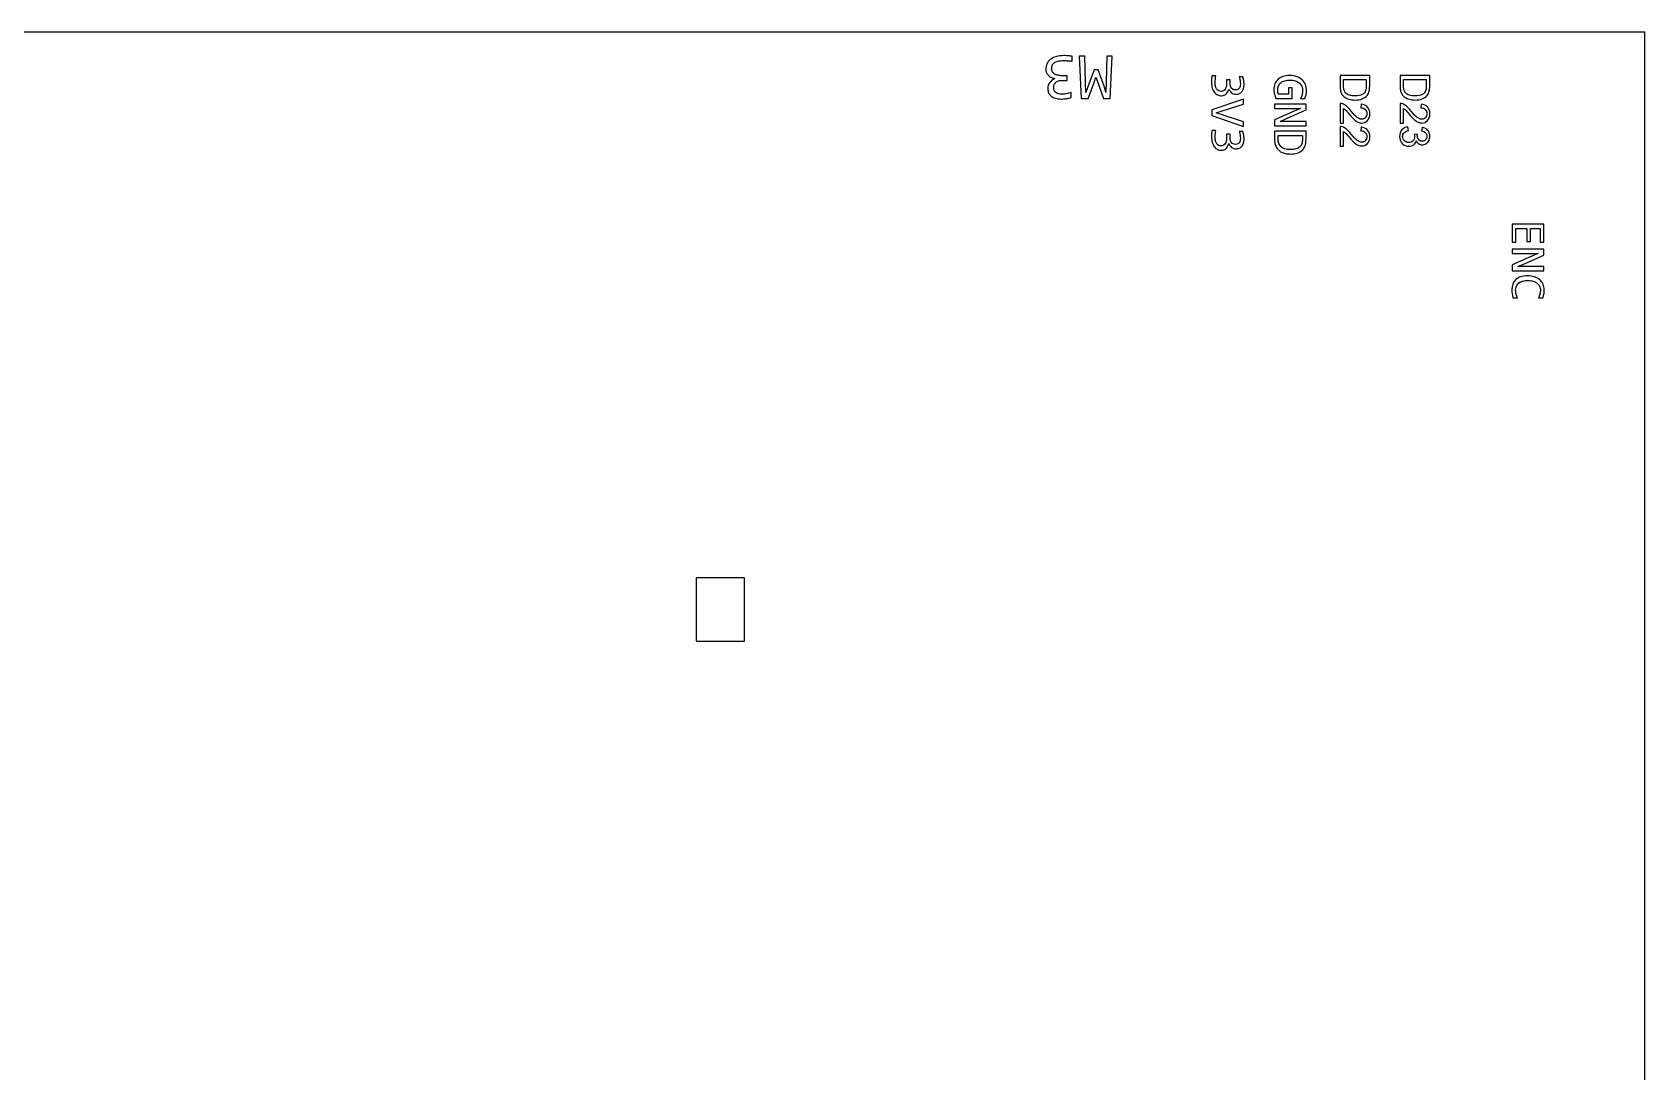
# Model space of a CAD drawing. Extents: x -3.55 to 1.83, y -0.93 to 2.57.
# Drawn here: x -0.876 to 1.833, y 0.824 to 2.572 of the extents above; entities that cross this region are included whole.
import ezdxf

# ---------------------------------------------------------------- set-up
doc = ezdxf.new("R2010")
doc.units = 0
doc.header["$MEASUREMENT"] = 0
doc.layers.add('LAYER_1', color=7, linetype='CONTINUOUS')

msp = doc.modelspace()

# ---------------------------------------------------------------- linework, layer by layer
at = {"layer": 'LAYER_1'}
for points in [[(-2.9308, -0.9252), (1.833, -0.9252), (1.833, 2.5716), (-2.9308, 2.5716), (-2.9308, -0.9252)], [(0.2396, 1.5479), (0.3205, 1.5479), (0.3205, 1.6544), (0.2396, 1.6544), (0.2396, 1.5479)]]:
    msp.add_lwpolyline(points, close=True, dxfattribs=at)
for points, knots in [([(0.8267, 2.5096), (0.8267, 2.5128), (0.8273, 2.5157), (0.8286, 2.5184), (0.8299, 2.5211), (0.8318, 2.5235), (0.8343, 2.5256), (0.8368, 2.5276), (0.84, 2.5292), (0.8439, 2.5304), (0.8477, 2.5316), (0.8522, 2.5322), (0.8573, 2.5322), (0.8601, 2.5322), (0.8626, 2.5321), (0.8649, 2.5319), (0.8671, 2.5317), (0.8692, 2.5315), (0.8712, 2.5312), (0.8712, 2.5312), (0.8712, 2.5227), (0.8712, 2.5227), (0.8689, 2.5231), (0.8666, 2.5234), (0.8641, 2.5236), (0.8616, 2.5238), (0.859, 2.524), (0.8564, 2.524), (0.8529, 2.524), (0.8498, 2.5236), (0.8473, 2.523), (0.8448, 2.5224), (0.8428, 2.5215), (0.8412, 2.5203), (0.8396, 2.5191), (0.8384, 2.5176), (0.8377, 2.5159), (0.837, 2.5142), (0.8366, 2.5123), (0.8366, 2.5102), (0.8366, 2.5082), (0.837, 2.5065), (0.8379, 2.5051), (0.8388, 2.5036), (0.84, 2.5024), (0.8416, 2.5014), (0.8431, 2.5005), (0.845, 2.4997), (0.8472, 2.4993), (0.8494, 2.4988), (0.8518, 2.4985), (0.8544, 2.4985), (0.8544, 2.4985), (0.8625, 2.4985), (0.8625, 2.4985), (0.8625, 2.4985), (0.8625, 2.4907), (0.8625, 2.4907), (0.8625, 2.4907), (0.8543, 2.4907), (0.8543, 2.4907), (0.8521, 2.4907), (0.8502, 2.4905), (0.8484, 2.4899), (0.8467, 2.4893), (0.8452, 2.4885), (0.8439, 2.4875), (0.8427, 2.4864), (0.8417, 2.4851), (0.8411, 2.4836), (0.8404, 2.4821), (0.8401, 2.4803), (0.8401, 2.4784), (0.8401, 2.4746), (0.8412, 2.4718), (0.8435, 2.4701), (0.8458, 2.4684), (0.8493, 2.4675), (0.8537, 2.4675), (0.8561, 2.4675), (0.8586, 2.4678), (0.8611, 2.4682), (0.8637, 2.4687), (0.8664, 2.4694), (0.8693, 2.4703), (0.8693, 2.4703), (0.8693, 2.4621), (0.8693, 2.4621), (0.8681, 2.4616), (0.8667, 2.4612), (0.8653, 2.4609), (0.8639, 2.4606), (0.8626, 2.4603), (0.8612, 2.46), (0.8598, 2.4598), (0.8584, 2.4596), (0.857, 2.4595), (0.8556, 2.4593), (0.8543, 2.4593), (0.8531, 2.4593), (0.8493, 2.4593), (0.846, 2.4597), (0.8431, 2.4605), (0.8403, 2.4613), (0.8379, 2.4625), (0.836, 2.464), (0.8341, 2.4655), (0.8326, 2.4674), (0.8316, 2.4695), (0.8306, 2.4717), (0.8302, 2.4741), (0.8302, 2.4769), (0.8302, 2.4809), (0.8312, 2.4843), (0.8333, 2.4871), (0.8354, 2.4898), (0.8382, 2.492), (0.8418, 2.4936), (0.84, 2.4939), (0.8382, 2.4945), (0.8364, 2.4953), (0.8346, 2.4962), (0.833, 2.4973), (0.8315, 2.4987), (0.8301, 2.5001), (0.8289, 2.5017), (0.8281, 2.5035), (0.8272, 2.5053), (0.8267, 2.5074), (0.8267, 2.5096)], [0, 0, 0, 0, 0.023256, 0.023256, 0.023256, 0.046512, 0.046512, 0.046512, 0.069767, 0.069767, 0.069767, 0.093023, 0.093023, 0.093023, 0.116279, 0.116279, 0.116279, 0.139535, 0.139535, 0.139535, 0.162791, 0.162791, 0.162791, 0.186047, 0.186047, 0.186047, 0.209302, 0.209302, 0.209302, 0.232558, 0.232558, 0.232558, 0.255814, 0.255814, 0.255814, 0.27907, 0.27907, 0.27907, 0.302326, 0.302326, 0.302326, 0.325581, 0.325581, 0.325581, 0.348837, 0.348837, 0.348837, 0.372093, 0.372093, 0.372093, 0.395349, 0.395349, 0.395349, 0.418605, 0.418605, 0.418605, 0.44186, 0.44186, 0.44186, 0.465116, 0.465116, 0.465116, 0.488372, 0.488372, 0.488372, 0.511628, 0.511628, 0.511628, 0.534884, 0.534884, 0.534884, 0.55814, 0.55814, 0.55814, 0.581395, 0.581395, 0.581395, 0.604651, 0.604651, 0.604651, 0.627907, 0.627907, 0.627907, 0.651163, 0.651163, 0.651163, 0.674419, 0.674419, 0.674419, 0.697674, 0.697674, 0.697674, 0.72093, 0.72093, 0.72093, 0.744186, 0.744186, 0.744186, 0.767442, 0.767442, 0.767442, 0.790698, 0.790698, 0.790698, 0.813953, 0.813953, 0.813953, 0.837209, 0.837209, 0.837209, 0.860465, 0.860465, 0.860465, 0.883721, 0.883721, 0.883721, 0.906977, 0.906977, 0.906977, 0.930233, 0.930233, 0.930233, 0.953488, 0.953488, 0.953488, 0.976744, 0.976744, 0.976744, 1, 1, 1, 1]), ([(0.8827, 2.5312), (0.8827, 2.5312), (0.8921, 2.5312), (0.8921, 2.5312), (0.8921, 2.5312), (0.8936, 2.4869), (0.8936, 2.4869), (0.8936, 2.4869), (0.8942, 2.47), (0.8942, 2.47), (0.8942, 2.47), (0.8975, 2.4798), (0.8975, 2.4798), (0.8975, 2.4798), (0.9079, 2.5081), (0.9079, 2.5081), (0.9079, 2.5081), (0.9146, 2.5081), (0.9146, 2.5081), (0.9146, 2.5081), (0.9246, 2.4809), (0.9246, 2.4809), (0.9246, 2.4809), (0.9279, 2.47), (0.9279, 2.47), (0.9279, 2.47), (0.9281, 2.4876), (0.9281, 2.4876), (0.9281, 2.4876), (0.9294, 2.5312), (0.9294, 2.5312), (0.9294, 2.5312), (0.9385, 2.5312), (0.9385, 2.5312), (0.9385, 2.5312), (0.935, 2.4603), (0.935, 2.4603), (0.935, 2.4603), (0.9235, 2.4603), (0.9235, 2.4603), (0.9235, 2.4603), (0.914, 2.487), (0.914, 2.487), (0.914, 2.487), (0.9109, 2.4961), (0.9109, 2.4961), (0.9109, 2.4961), (0.9079, 2.487), (0.9079, 2.487), (0.9079, 2.487), (0.8979, 2.4603), (0.8979, 2.4603), (0.8979, 2.4603), (0.8862, 2.4603), (0.8862, 2.4603), (0.8862, 2.4603), (0.8827, 2.5312), (0.8827, 2.5312)], [0, 0, 0, 0, 0.052632, 0.052632, 0.052632, 0.105263, 0.105263, 0.105263, 0.157895, 0.157895, 0.157895, 0.210526, 0.210526, 0.210526, 0.263158, 0.263158, 0.263158, 0.315789, 0.315789, 0.315789, 0.368421, 0.368421, 0.368421, 0.421053, 0.421053, 0.421053, 0.473684, 0.473684, 0.473684, 0.526316, 0.526316, 0.526316, 0.578947, 0.578947, 0.578947, 0.631579, 0.631579, 0.631579, 0.684211, 0.684211, 0.684211, 0.736842, 0.736842, 0.736842, 0.789474, 0.789474, 0.789474, 0.842105, 0.842105, 0.842105, 0.894737, 0.894737, 0.894737, 0.947368, 0.947368, 0.947368, 1, 1, 1, 1]), ([(1.1221, 2.4648), (1.1198, 2.4648), (1.1176, 2.4652), (1.1155, 2.4662), (1.1135, 2.4671), (1.1117, 2.4686), (1.1101, 2.4705), (1.1086, 2.4724), (1.1074, 2.4748), (1.1065, 2.4776), (1.1056, 2.4805), (1.1052, 2.4838), (1.1052, 2.4877), (1.1052, 2.4898), (1.1053, 2.4917), (1.1054, 2.4934), (1.1055, 2.4951), (1.1057, 2.4966), (1.1059, 2.4981), (1.1059, 2.4981), (1.1123, 2.4981), (1.1123, 2.4981), (1.112, 2.4964), (1.1118, 2.4946), (1.1116, 2.4928), (1.1114, 2.4909), (1.1114, 2.489), (1.1114, 2.487), (1.1114, 2.4844), (1.1116, 2.4821), (1.1121, 2.4802), (1.1125, 2.4783), (1.1132, 2.4768), (1.1141, 2.4756), (1.115, 2.4744), (1.1161, 2.4735), (1.1174, 2.473), (1.1186, 2.4725), (1.1201, 2.4722), (1.1217, 2.4722), (1.1232, 2.4722), (1.1244, 2.4725), (1.1255, 2.4732), (1.1266, 2.4738), (1.1275, 2.4747), (1.1282, 2.4759), (1.129, 2.4771), (1.1295, 2.4785), (1.1299, 2.4801), (1.1303, 2.4818), (1.1304, 2.4836), (1.1304, 2.4855), (1.1304, 2.4855), (1.1304, 2.4916), (1.1304, 2.4916), (1.1304, 2.4916), (1.1363, 2.4916), (1.1363, 2.4916), (1.1363, 2.4916), (1.1363, 2.4854), (1.1363, 2.4854), (1.1363, 2.4838), (1.1365, 2.4824), (1.1369, 2.4811), (1.1373, 2.4798), (1.1379, 2.4786), (1.1387, 2.4777), (1.1395, 2.4767), (1.1405, 2.476), (1.1416, 2.4755), (1.1428, 2.475), (1.1441, 2.4748), (1.1455, 2.4748), (1.1484, 2.4748), (1.1504, 2.4756), (1.1517, 2.4774), (1.153, 2.4791), (1.1537, 2.4817), (1.1537, 2.485), (1.1537, 2.4868), (1.1535, 2.4887), (1.1532, 2.4906), (1.1528, 2.4925), (1.1523, 2.4945), (1.1516, 2.4967), (1.1516, 2.4967), (1.1578, 2.4967), (1.1578, 2.4967), (1.1581, 2.4958), (1.1584, 2.4948), (1.1586, 2.4937), (1.1589, 2.4927), (1.1591, 2.4916), (1.1593, 2.4906), (1.1595, 2.4896), (1.1596, 2.4885), (1.1597, 2.4875), (1.1598, 2.4865), (1.1599, 2.4855), (1.1599, 2.4845), (1.1599, 2.4817), (1.1596, 2.4792), (1.1589, 2.4771), (1.1583, 2.4749), (1.1575, 2.4731), (1.1563, 2.4717), (1.1552, 2.4703), (1.1538, 2.4692), (1.1522, 2.4684), (1.1505, 2.4677), (1.1487, 2.4673), (1.1467, 2.4673), (1.1436, 2.4673), (1.1411, 2.4681), (1.139, 2.4697), (1.137, 2.4713), (1.1353, 2.4734), (1.1341, 2.4761), (1.1339, 2.4747), (1.1335, 2.4733), (1.1328, 2.472), (1.1322, 2.4707), (1.1313, 2.4694), (1.1303, 2.4684), (1.1293, 2.4673), (1.1281, 2.4664), (1.1267, 2.4658), (1.1253, 2.4651), (1.1238, 2.4648), (1.1221, 2.4648)], [0, 0, 0, 0, 0.023256, 0.023256, 0.023256, 0.046512, 0.046512, 0.046512, 0.069767, 0.069767, 0.069767, 0.093023, 0.093023, 0.093023, 0.116279, 0.116279, 0.116279, 0.139535, 0.139535, 0.139535, 0.162791, 0.162791, 0.162791, 0.186047, 0.186047, 0.186047, 0.209302, 0.209302, 0.209302, 0.232558, 0.232558, 0.232558, 0.255814, 0.255814, 0.255814, 0.27907, 0.27907, 0.27907, 0.302326, 0.302326, 0.302326, 0.325581, 0.325581, 0.325581, 0.348837, 0.348837, 0.348837, 0.372093, 0.372093, 0.372093, 0.395349, 0.395349, 0.395349, 0.418605, 0.418605, 0.418605, 0.44186, 0.44186, 0.44186, 0.465116, 0.465116, 0.465116, 0.488372, 0.488372, 0.488372, 0.511628, 0.511628, 0.511628, 0.534884, 0.534884, 0.534884, 0.55814, 0.55814, 0.55814, 0.581395, 0.581395, 0.581395, 0.604651, 0.604651, 0.604651, 0.627907, 0.627907, 0.627907, 0.651163, 0.651163, 0.651163, 0.674419, 0.674419, 0.674419, 0.697674, 0.697674, 0.697674, 0.72093, 0.72093, 0.72093, 0.744186, 0.744186, 0.744186, 0.767442, 0.767442, 0.767442, 0.790698, 0.790698, 0.790698, 0.813953, 0.813953, 0.813953, 0.837209, 0.837209, 0.837209, 0.860465, 0.860465, 0.860465, 0.883721, 0.883721, 0.883721, 0.906977, 0.906977, 0.906977, 0.930233, 0.930233, 0.930233, 0.953488, 0.953488, 0.953488, 0.976744, 0.976744, 0.976744, 1, 1, 1, 1]), ([(1.2549, 2.4604), (1.2559, 2.4624), (1.2567, 2.4644), (1.2573, 2.4665), (1.2579, 2.4686), (1.2582, 2.4709), (1.2582, 2.4733), (1.2582, 2.4762), (1.2577, 2.4787), (1.2567, 2.4809), (1.2557, 2.4831), (1.2543, 2.4849), (1.2524, 2.4864), (1.2506, 2.4879), (1.2484, 2.4891), (1.2458, 2.4899), (1.2433, 2.4907), (1.2404, 2.4911), (1.2373, 2.4911), (1.234, 2.4911), (1.2311, 2.4908), (1.2285, 2.4901), (1.226, 2.4895), (1.2238, 2.4884), (1.222, 2.4871), (1.2202, 2.4857), (1.2188, 2.4839), (1.2179, 2.4817), (1.2169, 2.4796), (1.2165, 2.477), (1.2165, 2.474), (1.2165, 2.4735), (1.2165, 2.4729), (1.2165, 2.4723), (1.2166, 2.4717), (1.2167, 2.4711), (1.2168, 2.4705), (1.2169, 2.4699), (1.217, 2.4694), (1.2171, 2.4688), (1.2172, 2.4683), (1.2174, 2.4678), (1.2176, 2.4673), (1.2176, 2.4673), (1.2345, 2.4673), (1.2345, 2.4673), (1.2345, 2.4673), (1.2345, 2.4782), (1.2345, 2.4782), (1.2345, 2.4782), (1.2405, 2.4782), (1.2405, 2.4782), (1.2405, 2.4782), (1.2405, 2.4602), (1.2405, 2.4602), (1.2405, 2.4602), (1.2133, 2.4602), (1.2133, 2.4602), (1.2127, 2.4613), (1.2123, 2.4625), (1.2119, 2.4637), (1.2115, 2.4649), (1.2111, 2.4662), (1.2109, 2.4675), (1.2106, 2.4688), (1.2104, 2.47), (1.2102, 2.4713), (1.2101, 2.4726), (1.21, 2.4738), (1.21, 2.475), (1.21, 2.4786), (1.2106, 2.4819), (1.2117, 2.4848), (1.2129, 2.4878), (1.2146, 2.4902), (1.2168, 2.4923), (1.2191, 2.4943), (1.2218, 2.4959), (1.2252, 2.497), (1.2285, 2.4981), (1.2324, 2.4987), (1.2368, 2.4987), (1.2411, 2.4987), (1.2451, 2.4981), (1.2485, 2.4968), (1.252, 2.4956), (1.2549, 2.4939), (1.2573, 2.4917), (1.2597, 2.4895), (1.2616, 2.4868), (1.2628, 2.4837), (1.2641, 2.4806), (1.2647, 2.4772), (1.2647, 2.4734), (1.2647, 2.4711), (1.2645, 2.4688), (1.2641, 2.4666), (1.2636, 2.4645), (1.263, 2.4624), (1.262, 2.4604), (1.262, 2.4604), (1.2549, 2.4604), (1.2549, 2.4604)], [0, 0, 0, 0, 0.029412, 0.029412, 0.029412, 0.058824, 0.058824, 0.058824, 0.088235, 0.088235, 0.088235, 0.117647, 0.117647, 0.117647, 0.147059, 0.147059, 0.147059, 0.176471, 0.176471, 0.176471, 0.205882, 0.205882, 0.205882, 0.235294, 0.235294, 0.235294, 0.264706, 0.264706, 0.264706, 0.294118, 0.294118, 0.294118, 0.323529, 0.323529, 0.323529, 0.352941, 0.352941, 0.352941, 0.382353, 0.382353, 0.382353, 0.411765, 0.411765, 0.411765, 0.441176, 0.441176, 0.441176, 0.470588, 0.470588, 0.470588, 0.5, 0.5, 0.5, 0.529412, 0.529412, 0.529412, 0.558824, 0.558824, 0.558824, 0.588235, 0.588235, 0.588235, 0.617647, 0.617647, 0.617647, 0.647059, 0.647059, 0.647059, 0.676471, 0.676471, 0.676471, 0.705882, 0.705882, 0.705882, 0.735294, 0.735294, 0.735294, 0.764706, 0.764706, 0.764706, 0.794118, 0.794118, 0.794118, 0.823529, 0.823529, 0.823529, 0.852941, 0.852941, 0.852941, 0.882353, 0.882353, 0.882353, 0.911765, 0.911765, 0.911765, 0.941176, 0.941176, 0.941176, 0.970588, 0.970588, 0.970588, 1, 1, 1, 1]), ([(1.3212, 2.4987), (1.3212, 2.4987), (1.3709, 2.4987), (1.3709, 2.4987), (1.3709, 2.4987), (1.3709, 2.4815), (1.3709, 2.4815), (1.3709, 2.4777), (1.3706, 2.4747), (1.3702, 2.4727), (1.3695, 2.4698), (1.3683, 2.4674), (1.3666, 2.4654), (1.3644, 2.4628), (1.3616, 2.4608), (1.3581, 2.4595), (1.3547, 2.4582), (1.3507, 2.4576), (1.3463, 2.4576), (1.3425, 2.4576), (1.3392, 2.458), (1.3363, 2.4589), (1.3333, 2.4598), (1.3309, 2.4609), (1.329, 2.4623), (1.3271, 2.4637), (1.3256, 2.4652), (1.3245, 2.4668), (1.3234, 2.4684), (1.3226, 2.4704), (1.322, 2.4727), (1.3214, 2.4751), (1.3212, 2.4777), (1.3212, 2.4807), (1.3212, 2.4807), (1.3212, 2.4987), (1.3212, 2.4987)], [0, 0, 0, 0, 0.083333, 0.083333, 0.083333, 0.166667, 0.166667, 0.166667, 0.25, 0.25, 0.25, 0.333333, 0.333333, 0.333333, 0.416667, 0.416667, 0.416667, 0.5, 0.5, 0.5, 0.583333, 0.583333, 0.583333, 0.666667, 0.666667, 0.666667, 0.75, 0.75, 0.75, 0.833333, 0.833333, 0.833333, 0.916667, 0.916667, 0.916667, 1, 1, 1, 1]), ([(1.422, 2.4987), (1.422, 2.4987), (1.4717, 2.4987), (1.4717, 2.4987), (1.4717, 2.4987), (1.4717, 2.4815), (1.4717, 2.4815), (1.4717, 2.4777), (1.4715, 2.4747), (1.471, 2.4727), (1.4704, 2.4698), (1.4692, 2.4674), (1.4675, 2.4654), (1.4652, 2.4628), (1.4624, 2.4608), (1.459, 2.4595), (1.4555, 2.4582), (1.4516, 2.4576), (1.4471, 2.4576), (1.4434, 2.4576), (1.44, 2.458), (1.4371, 2.4589), (1.4342, 2.4598), (1.4318, 2.4609), (1.4299, 2.4623), (1.4279, 2.4637), (1.4264, 2.4652), (1.4254, 2.4668), (1.4243, 2.4684), (1.4234, 2.4704), (1.4229, 2.4727), (1.4223, 2.4751), (1.422, 2.4777), (1.422, 2.4807), (1.422, 2.4807), (1.422, 2.4987), (1.422, 2.4987)], [0, 0, 0, 0, 0.083333, 0.083333, 0.083333, 0.166667, 0.166667, 0.166667, 0.25, 0.25, 0.25, 0.333333, 0.333333, 0.333333, 0.416667, 0.416667, 0.416667, 0.5, 0.5, 0.5, 0.583333, 0.583333, 0.583333, 0.666667, 0.666667, 0.666667, 0.75, 0.75, 0.75, 0.833333, 0.833333, 0.833333, 0.916667, 0.916667, 0.916667, 1, 1, 1, 1]), ([(1.327, 2.4921), (1.327, 2.4921), (1.327, 2.4815), (1.327, 2.4815), (1.327, 2.4782), (1.3273, 2.4756), (1.3279, 2.4738), (1.3285, 2.4719), (1.3294, 2.4704), (1.3305, 2.4693), (1.332, 2.4678), (1.3342, 2.4665), (1.3368, 2.4657), (1.3394, 2.4648), (1.3426, 2.4644), (1.3464, 2.4644), (1.3516, 2.4644), (1.3556, 2.4652), (1.3584, 2.4669), (1.3612, 2.4686), (1.3631, 2.4707), (1.364, 2.4731), (1.3647, 2.4749), (1.365, 2.4777), (1.365, 2.4816), (1.365, 2.4816), (1.365, 2.4921), (1.365, 2.4921), (1.365, 2.4921), (1.327, 2.4921), (1.327, 2.4921)], [0, 0, 0, 0, 0.1, 0.1, 0.1, 0.2, 0.2, 0.2, 0.3, 0.3, 0.3, 0.4, 0.4, 0.4, 0.5, 0.5, 0.5, 0.6, 0.6, 0.6, 0.7, 0.7, 0.7, 0.8, 0.8, 0.8, 0.9, 0.9, 0.9, 1, 1, 1, 1]), ([(1.4278, 2.4921), (1.4278, 2.4921), (1.4278, 2.4815), (1.4278, 2.4815), (1.4278, 2.4782), (1.4281, 2.4756), (1.4288, 2.4738), (1.4294, 2.4719), (1.4302, 2.4704), (1.4313, 2.4693), (1.4329, 2.4678), (1.435, 2.4665), (1.4376, 2.4657), (1.4403, 2.4648), (1.4435, 2.4644), (1.4472, 2.4644), (1.4524, 2.4644), (1.4565, 2.4652), (1.4593, 2.4669), (1.4621, 2.4686), (1.4639, 2.4707), (1.4649, 2.4731), (1.4656, 2.4749), (1.4659, 2.4777), (1.4659, 2.4816), (1.4659, 2.4816), (1.4659, 2.4921), (1.4659, 2.4921), (1.4659, 2.4921), (1.4278, 2.4921), (1.4278, 2.4921)], [0, 0, 0, 0, 0.1, 0.1, 0.1, 0.2, 0.2, 0.2, 0.3, 0.3, 0.3, 0.4, 0.4, 0.4, 0.5, 0.5, 0.5, 0.6, 0.6, 0.6, 0.7, 0.7, 0.7, 0.8, 0.8, 0.8, 0.9, 0.9, 0.9, 1, 1, 1, 1]), ([(1.1591, 2.4133), (1.1591, 2.4133), (1.1059, 2.4314), (1.1059, 2.4314), (1.1059, 2.4314), (1.1059, 2.4412), (1.1059, 2.4412), (1.1059, 2.4412), (1.1591, 2.4588), (1.1591, 2.4588), (1.1591, 2.4588), (1.1591, 2.4506), (1.1591, 2.4506), (1.1591, 2.4506), (1.1233, 2.4392), (1.1233, 2.4392), (1.1233, 2.4392), (1.1128, 2.4359), (1.1128, 2.4359), (1.1128, 2.4359), (1.1233, 2.4326), (1.1233, 2.4326), (1.1233, 2.4326), (1.1591, 2.4211), (1.1591, 2.4211), (1.1591, 2.4211), (1.1591, 2.4133), (1.1591, 2.4133)], [0, 0, 0, 0, 0.111111, 0.111111, 0.111111, 0.222222, 0.222222, 0.222222, 0.333333, 0.333333, 0.333333, 0.444444, 0.444444, 0.444444, 0.555556, 0.555556, 0.555556, 0.666667, 0.666667, 0.666667, 0.777778, 0.777778, 0.777778, 0.888889, 0.888889, 0.888889, 1, 1, 1, 1]), ([(1.2108, 2.4145), (1.2108, 2.4145), (1.2108, 2.4243), (1.2108, 2.4243), (1.2108, 2.4243), (1.244, 2.4391), (1.244, 2.4391), (1.244, 2.4391), (1.2546, 2.4434), (1.2546, 2.4434), (1.2546, 2.4434), (1.2278, 2.4434), (1.2278, 2.4434), (1.2278, 2.4434), (1.2108, 2.4434), (1.2108, 2.4434), (1.2108, 2.4434), (1.2108, 2.4507), (1.2108, 2.4507), (1.2108, 2.4507), (1.264, 2.4507), (1.264, 2.4507), (1.264, 2.4507), (1.264, 2.441), (1.264, 2.441), (1.264, 2.441), (1.2325, 2.4269), (1.2325, 2.4269), (1.2325, 2.4269), (1.2204, 2.4218), (1.2204, 2.4218), (1.2204, 2.4218), (1.2489, 2.4218), (1.2489, 2.4218), (1.2489, 2.4218), (1.264, 2.4218), (1.264, 2.4218), (1.264, 2.4218), (1.264, 2.4145), (1.264, 2.4145), (1.264, 2.4145), (1.2108, 2.4145), (1.2108, 2.4145)], [0, 0, 0, 0, 0.071429, 0.071429, 0.071429, 0.142857, 0.142857, 0.142857, 0.214286, 0.214286, 0.214286, 0.285714, 0.285714, 0.285714, 0.357143, 0.357143, 0.357143, 0.428571, 0.428571, 0.428571, 0.5, 0.5, 0.5, 0.571429, 0.571429, 0.571429, 0.642857, 0.642857, 0.642857, 0.714286, 0.714286, 0.714286, 0.785714, 0.785714, 0.785714, 0.857143, 0.857143, 0.857143, 0.928571, 0.928571, 0.928571, 1, 1, 1, 1]), ([(1.327, 2.4189), (1.327, 2.4189), (1.3212, 2.4189), (1.3212, 2.4189), (1.3212, 2.4189), (1.3212, 2.4519), (1.3212, 2.4519), (1.3226, 2.4519), (1.324, 2.4517), (1.3254, 2.4511), (1.3276, 2.4503), (1.3299, 2.4489), (1.332, 2.4471), (1.3342, 2.4452), (1.3367, 2.4425), (1.3395, 2.4391), (1.3439, 2.4337), (1.3475, 2.43), (1.35, 2.4281), (1.3526, 2.4262), (1.3551, 2.4253), (1.3574, 2.4253), (1.3598, 2.4253), (1.3619, 2.4261), (1.3635, 2.4279), (1.3652, 2.4296), (1.366, 2.4319), (1.366, 2.4347), (1.366, 2.4376), (1.3651, 2.44), (1.3634, 2.4417), (1.3616, 2.4435), (1.3592, 2.4444), (1.3561, 2.4444), (1.3561, 2.4444), (1.3567, 2.4507), (1.3567, 2.4507), (1.3614, 2.4502), (1.365, 2.4486), (1.3674, 2.4458), (1.3699, 2.443), (1.3711, 2.4392), (1.3711, 2.4345), (1.3711, 2.4297), (1.3698, 2.426), (1.3671, 2.4232), (1.3645, 2.4204), (1.3612, 2.419), (1.3573, 2.419), (1.3553, 2.419), (1.3533, 2.4194), (1.3514, 2.4202), (1.3495, 2.421), (1.3474, 2.4224), (1.3453, 2.4243), (1.3432, 2.4262), (1.3403, 2.4293), (1.3366, 2.4337), (1.3335, 2.4374), (1.3314, 2.4397), (1.3303, 2.4408), (1.3292, 2.4418), (1.3281, 2.4427), (1.327, 2.4433), (1.327, 2.4433), (1.327, 2.4189), (1.327, 2.4189)], [0, 0, 0, 0, 0.045455, 0.045455, 0.045455, 0.090909, 0.090909, 0.090909, 0.136364, 0.136364, 0.136364, 0.181818, 0.181818, 0.181818, 0.227273, 0.227273, 0.227273, 0.272727, 0.272727, 0.272727, 0.318182, 0.318182, 0.318182, 0.363636, 0.363636, 0.363636, 0.409091, 0.409091, 0.409091, 0.454545, 0.454545, 0.454545, 0.5, 0.5, 0.5, 0.545455, 0.545455, 0.545455, 0.590909, 0.590909, 0.590909, 0.636364, 0.636364, 0.636364, 0.681818, 0.681818, 0.681818, 0.727273, 0.727273, 0.727273, 0.772727, 0.772727, 0.772727, 0.818182, 0.818182, 0.818182, 0.863636, 0.863636, 0.863636, 0.909091, 0.909091, 0.909091, 0.954545, 0.954545, 0.954545, 1, 1, 1, 1]), ([(1.4278, 2.4189), (1.4278, 2.4189), (1.422, 2.4189), (1.422, 2.4189), (1.422, 2.4189), (1.422, 2.4519), (1.422, 2.4519), (1.4235, 2.4519), (1.4249, 2.4517), (1.4263, 2.4511), (1.4285, 2.4503), (1.4307, 2.4489), (1.4329, 2.4471), (1.435, 2.4452), (1.4375, 2.4425), (1.4404, 2.4391), (1.4448, 2.4337), (1.4483, 2.43), (1.4509, 2.4281), (1.4535, 2.4262), (1.4559, 2.4253), (1.4583, 2.4253), (1.4607, 2.4253), (1.4627, 2.4261), (1.4644, 2.4279), (1.466, 2.4296), (1.4669, 2.4319), (1.4669, 2.4347), (1.4669, 2.4376), (1.466, 2.44), (1.4642, 2.4417), (1.4625, 2.4435), (1.4601, 2.4444), (1.4569, 2.4444), (1.4569, 2.4444), (1.4576, 2.4507), (1.4576, 2.4507), (1.4622, 2.4502), (1.4658, 2.4486), (1.4683, 2.4458), (1.4707, 2.443), (1.4719, 2.4392), (1.4719, 2.4345), (1.4719, 2.4297), (1.4706, 2.426), (1.468, 2.4232), (1.4653, 2.4204), (1.462, 2.419), (1.4581, 2.419), (1.4561, 2.419), (1.4542, 2.4194), (1.4523, 2.4202), (1.4503, 2.421), (1.4483, 2.4224), (1.4462, 2.4243), (1.444, 2.4262), (1.4411, 2.4293), (1.4374, 2.4337), (1.4343, 2.4374), (1.4323, 2.4397), (1.4311, 2.4408), (1.4301, 2.4418), (1.429, 2.4427), (1.4278, 2.4433), (1.4278, 2.4433), (1.4278, 2.4189), (1.4278, 2.4189)], [0, 0, 0, 0, 0.045455, 0.045455, 0.045455, 0.090909, 0.090909, 0.090909, 0.136364, 0.136364, 0.136364, 0.181818, 0.181818, 0.181818, 0.227273, 0.227273, 0.227273, 0.272727, 0.272727, 0.272727, 0.318182, 0.318182, 0.318182, 0.363636, 0.363636, 0.363636, 0.409091, 0.409091, 0.409091, 0.454545, 0.454545, 0.454545, 0.5, 0.5, 0.5, 0.545455, 0.545455, 0.545455, 0.590909, 0.590909, 0.590909, 0.636364, 0.636364, 0.636364, 0.681818, 0.681818, 0.681818, 0.727273, 0.727273, 0.727273, 0.772727, 0.772727, 0.772727, 0.818182, 0.818182, 0.818182, 0.863636, 0.863636, 0.863636, 0.909091, 0.909091, 0.909091, 0.954545, 0.954545, 0.954545, 1, 1, 1, 1]), ([(1.327, 2.3803), (1.327, 2.3803), (1.3212, 2.3803), (1.3212, 2.3803), (1.3212, 2.3803), (1.3212, 2.4132), (1.3212, 2.4132), (1.3226, 2.4133), (1.324, 2.413), (1.3254, 2.4125), (1.3276, 2.4117), (1.3299, 2.4103), (1.332, 2.4084), (1.3342, 2.4066), (1.3367, 2.4039), (1.3395, 2.4005), (1.3439, 2.3951), (1.3475, 2.3914), (1.35, 2.3895), (1.3526, 2.3876), (1.3551, 2.3866), (1.3574, 2.3866), (1.3598, 2.3866), (1.3619, 2.3875), (1.3635, 2.3892), (1.3652, 2.391), (1.366, 2.3932), (1.366, 2.396), (1.366, 2.399), (1.3651, 2.4013), (1.3634, 2.4031), (1.3616, 2.4049), (1.3592, 2.4058), (1.3561, 2.4058), (1.3561, 2.4058), (1.3567, 2.4121), (1.3567, 2.4121), (1.3614, 2.4116), (1.365, 2.41), (1.3674, 2.4072), (1.3699, 2.4044), (1.3711, 2.4006), (1.3711, 2.3959), (1.3711, 2.3911), (1.3698, 2.3873), (1.3671, 2.3846), (1.3645, 2.3818), (1.3612, 2.3804), (1.3573, 2.3804), (1.3553, 2.3804), (1.3533, 2.3808), (1.3514, 2.3816), (1.3495, 2.3824), (1.3474, 2.3838), (1.3453, 2.3857), (1.3432, 2.3876), (1.3403, 2.3907), (1.3366, 2.3951), (1.3335, 2.3987), (1.3314, 2.4011), (1.3303, 2.4021), (1.3292, 2.4032), (1.3281, 2.404), (1.327, 2.4047), (1.327, 2.4047), (1.327, 2.3803), (1.327, 2.3803)], [0, 0, 0, 0, 0.045455, 0.045455, 0.045455, 0.090909, 0.090909, 0.090909, 0.136364, 0.136364, 0.136364, 0.181818, 0.181818, 0.181818, 0.227273, 0.227273, 0.227273, 0.272727, 0.272727, 0.272727, 0.318182, 0.318182, 0.318182, 0.363636, 0.363636, 0.363636, 0.409091, 0.409091, 0.409091, 0.454545, 0.454545, 0.454545, 0.5, 0.5, 0.5, 0.545455, 0.545455, 0.545455, 0.590909, 0.590909, 0.590909, 0.636364, 0.636364, 0.636364, 0.681818, 0.681818, 0.681818, 0.727273, 0.727273, 0.727273, 0.772727, 0.772727, 0.772727, 0.818182, 0.818182, 0.818182, 0.863636, 0.863636, 0.863636, 0.909091, 0.909091, 0.909091, 0.954545, 0.954545, 0.954545, 1, 1, 1, 1]), ([(1.4352, 2.4123), (1.4352, 2.4123), (1.436, 2.4062), (1.436, 2.4062), (1.4326, 2.4055), (1.4301, 2.4043), (1.4285, 2.4026), (1.427, 2.401), (1.4262, 2.3989), (1.4262, 2.3965), (1.4262, 2.3936), (1.4272, 2.3911), (1.4292, 2.3892), (1.4312, 2.3872), (1.4337, 2.3862), (1.4366, 2.3862), (1.4394, 2.3862), (1.4417, 2.3871), (1.4436, 2.389), (1.4454, 2.3908), (1.4463, 2.3931), (1.4463, 2.396), (1.4463, 2.3971), (1.4461, 2.3986), (1.4456, 2.4003), (1.4456, 2.4003), (1.451, 2.3996), (1.451, 2.3996), (1.4509, 2.3992), (1.4509, 2.3989), (1.4509, 2.3986), (1.4509, 2.396), (1.4516, 2.3937), (1.4529, 2.3916), (1.4543, 2.3895), (1.4564, 2.3884), (1.4592, 2.3884), (1.4614, 2.3884), (1.4633, 2.3892), (1.4647, 2.3907), (1.4662, 2.3922), (1.4669, 2.3942), (1.4669, 2.3966), (1.4669, 2.399), (1.4662, 2.4009), (1.4647, 2.4025), (1.4632, 2.4041), (1.4609, 2.4051), (1.4579, 2.4056), (1.4579, 2.4056), (1.459, 2.4117), (1.459, 2.4117), (1.4631, 2.4109), (1.4663, 2.4093), (1.4686, 2.4066), (1.4708, 2.404), (1.4719, 2.4007), (1.4719, 2.3967), (1.4719, 2.394), (1.4714, 2.3915), (1.4702, 2.3892), (1.469, 2.387), (1.4674, 2.3852), (1.4654, 2.384), (1.4634, 2.3828), (1.4613, 2.3822), (1.459, 2.3822), (1.4569, 2.3822), (1.455, 2.3828), (1.4532, 2.3839), (1.4514, 2.3851), (1.45, 2.3868), (1.449, 2.389), (1.4483, 2.3861), (1.4469, 2.3838), (1.4448, 2.3822), (1.4426, 2.3806), (1.44, 2.3798), (1.4368, 2.3798), (1.4324, 2.3798), (1.4287, 2.3813), (1.4257, 2.3845), (1.4227, 2.3877), (1.4212, 2.3917), (1.4212, 2.3965), (1.4212, 2.4009), (1.4225, 2.4045), (1.4251, 2.4074), (1.4277, 2.4103), (1.4311, 2.4119), (1.4352, 2.4123)], [0, 0, 0, 0, 0.033333, 0.033333, 0.033333, 0.066667, 0.066667, 0.066667, 0.1, 0.1, 0.1, 0.133333, 0.133333, 0.133333, 0.166667, 0.166667, 0.166667, 0.2, 0.2, 0.2, 0.233333, 0.233333, 0.233333, 0.266667, 0.266667, 0.266667, 0.3, 0.3, 0.3, 0.333333, 0.333333, 0.333333, 0.366667, 0.366667, 0.366667, 0.4, 0.4, 0.4, 0.433333, 0.433333, 0.433333, 0.466667, 0.466667, 0.466667, 0.5, 0.5, 0.5, 0.533333, 0.533333, 0.533333, 0.566667, 0.566667, 0.566667, 0.6, 0.6, 0.6, 0.633333, 0.633333, 0.633333, 0.666667, 0.666667, 0.666667, 0.7, 0.7, 0.7, 0.733333, 0.733333, 0.733333, 0.766667, 0.766667, 0.766667, 0.8, 0.8, 0.8, 0.833333, 0.833333, 0.833333, 0.866667, 0.866667, 0.866667, 0.9, 0.9, 0.9, 0.933333, 0.933333, 0.933333, 0.966667, 0.966667, 0.966667, 1, 1, 1, 1]), ([(1.1221, 2.3731), (1.1198, 2.3731), (1.1176, 2.3736), (1.1155, 2.3746), (1.1135, 2.3755), (1.1117, 2.3769), (1.1101, 2.3788), (1.1086, 2.3807), (1.1074, 2.3831), (1.1065, 2.386), (1.1056, 2.3889), (1.1052, 2.3922), (1.1052, 2.396), (1.1052, 2.3982), (1.1053, 2.4001), (1.1054, 2.4017), (1.1055, 2.4034), (1.1057, 2.405), (1.1059, 2.4065), (1.1059, 2.4065), (1.1123, 2.4065), (1.1123, 2.4065), (1.112, 2.4048), (1.1118, 2.403), (1.1116, 2.4011), (1.1114, 2.3993), (1.1114, 2.3974), (1.1114, 2.3954), (1.1114, 2.3927), (1.1116, 2.3905), (1.1121, 2.3886), (1.1125, 2.3867), (1.1132, 2.3852), (1.1141, 2.384), (1.115, 2.3828), (1.1161, 2.3819), (1.1174, 2.3814), (1.1186, 2.3808), (1.1201, 2.3805), (1.1217, 2.3805), (1.1232, 2.3805), (1.1244, 2.3809), (1.1255, 2.3815), (1.1266, 2.3822), (1.1275, 2.3831), (1.1282, 2.3843), (1.129, 2.3854), (1.1295, 2.3869), (1.1299, 2.3885), (1.1303, 2.3901), (1.1304, 2.3919), (1.1304, 2.3939), (1.1304, 2.3939), (1.1304, 2.4), (1.1304, 2.4), (1.1304, 2.4), (1.1363, 2.4), (1.1363, 2.4), (1.1363, 2.4), (1.1363, 2.3938), (1.1363, 2.3938), (1.1363, 2.3922), (1.1365, 2.3907), (1.1369, 2.3894), (1.1373, 2.3881), (1.1379, 2.387), (1.1387, 2.386), (1.1395, 2.3851), (1.1405, 2.3844), (1.1416, 2.3839), (1.1428, 2.3834), (1.1441, 2.3831), (1.1455, 2.3831), (1.1484, 2.3831), (1.1504, 2.384), (1.1517, 2.3857), (1.153, 2.3875), (1.1537, 2.39), (1.1537, 2.3934), (1.1537, 2.3952), (1.1535, 2.397), (1.1532, 2.3989), (1.1528, 2.4008), (1.1523, 2.4029), (1.1516, 2.405), (1.1516, 2.405), (1.1578, 2.405), (1.1578, 2.405), (1.1581, 2.4041), (1.1584, 2.4031), (1.1586, 2.4021), (1.1589, 2.401), (1.1591, 2.4), (1.1593, 2.399), (1.1595, 2.3979), (1.1596, 2.3969), (1.1597, 2.3959), (1.1598, 2.3948), (1.1599, 2.3938), (1.1599, 2.3929), (1.1599, 2.3901), (1.1596, 2.3876), (1.1589, 2.3854), (1.1583, 2.3833), (1.1575, 2.3815), (1.1563, 2.3801), (1.1552, 2.3786), (1.1538, 2.3775), (1.1522, 2.3768), (1.1505, 2.3761), (1.1487, 2.3757), (1.1467, 2.3757), (1.1436, 2.3757), (1.1411, 2.3765), (1.139, 2.378), (1.137, 2.3796), (1.1353, 2.3818), (1.1341, 2.3845), (1.1339, 2.3831), (1.1335, 2.3817), (1.1328, 2.3804), (1.1322, 2.379), (1.1313, 2.3778), (1.1303, 2.3767), (1.1293, 2.3757), (1.1281, 2.3748), (1.1267, 2.3741), (1.1253, 2.3735), (1.1238, 2.3731), (1.1221, 2.3731)], [0, 0, 0, 0, 0.023256, 0.023256, 0.023256, 0.046512, 0.046512, 0.046512, 0.069767, 0.069767, 0.069767, 0.093023, 0.093023, 0.093023, 0.116279, 0.116279, 0.116279, 0.139535, 0.139535, 0.139535, 0.162791, 0.162791, 0.162791, 0.186047, 0.186047, 0.186047, 0.209302, 0.209302, 0.209302, 0.232558, 0.232558, 0.232558, 0.255814, 0.255814, 0.255814, 0.27907, 0.27907, 0.27907, 0.302326, 0.302326, 0.302326, 0.325581, 0.325581, 0.325581, 0.348837, 0.348837, 0.348837, 0.372093, 0.372093, 0.372093, 0.395349, 0.395349, 0.395349, 0.418605, 0.418605, 0.418605, 0.44186, 0.44186, 0.44186, 0.465116, 0.465116, 0.465116, 0.488372, 0.488372, 0.488372, 0.511628, 0.511628, 0.511628, 0.534884, 0.534884, 0.534884, 0.55814, 0.55814, 0.55814, 0.581395, 0.581395, 0.581395, 0.604651, 0.604651, 0.604651, 0.627907, 0.627907, 0.627907, 0.651163, 0.651163, 0.651163, 0.674419, 0.674419, 0.674419, 0.697674, 0.697674, 0.697674, 0.72093, 0.72093, 0.72093, 0.744186, 0.744186, 0.744186, 0.767442, 0.767442, 0.767442, 0.790698, 0.790698, 0.790698, 0.813953, 0.813953, 0.813953, 0.837209, 0.837209, 0.837209, 0.860465, 0.860465, 0.860465, 0.883721, 0.883721, 0.883721, 0.906977, 0.906977, 0.906977, 0.930233, 0.930233, 0.930233, 0.953488, 0.953488, 0.953488, 0.976744, 0.976744, 0.976744, 1, 1, 1, 1]), ([(1.238, 2.3669), (1.2354, 2.3669), (1.233, 2.3671), (1.2306, 2.3674), (1.2283, 2.3678), (1.2261, 2.3685), (1.2241, 2.3693), (1.2221, 2.3702), (1.2203, 2.3713), (1.2187, 2.3727), (1.217, 2.3741), (1.2156, 2.3758), (1.2145, 2.3778), (1.2133, 2.3798), (1.2124, 2.3822), (1.2117, 2.3848), (1.2111, 2.3875), (1.2108, 2.3905), (1.2108, 2.3939), (1.2108, 2.3939), (1.2108, 2.4053), (1.2108, 2.4053), (1.2108, 2.4053), (1.264, 2.4053), (1.264, 2.4053), (1.264, 2.4053), (1.264, 2.3916), (1.264, 2.3916), (1.264, 2.3833), (1.2618, 2.3771), (1.2576, 2.373), (1.2533, 2.3689), (1.2467, 2.3669), (1.238, 2.3669)], [0, 0, 0, 0, 0.090909, 0.090909, 0.090909, 0.181818, 0.181818, 0.181818, 0.272727, 0.272727, 0.272727, 0.363636, 0.363636, 0.363636, 0.454545, 0.454545, 0.454545, 0.545455, 0.545455, 0.545455, 0.636364, 0.636364, 0.636364, 0.727273, 0.727273, 0.727273, 0.818182, 0.818182, 0.818182, 0.909091, 0.909091, 0.909091, 1, 1, 1, 1]), ([(1.2374, 2.3744), (1.2412, 2.3744), (1.2444, 2.3748), (1.247, 2.3755), (1.2496, 2.3762), (1.2517, 2.3773), (1.2533, 2.3787), (1.2549, 2.3802), (1.2561, 2.382), (1.2568, 2.3841), (1.2575, 2.3863), (1.2579, 2.3889), (1.2579, 2.3918), (1.2579, 2.3918), (1.2579, 2.398), (1.2579, 2.398), (1.2579, 2.398), (1.217, 2.398), (1.217, 2.398), (1.217, 2.398), (1.217, 2.3926), (1.217, 2.3926), (1.217, 2.3805), (1.2238, 2.3744), (1.2374, 2.3744)], [0, 0, 0, 0, 0.125, 0.125, 0.125, 0.25, 0.25, 0.25, 0.375, 0.375, 0.375, 0.5, 0.5, 0.5, 0.625, 0.625, 0.625, 0.75, 0.75, 0.75, 0.875, 0.875, 0.875, 1, 1, 1, 1]), ([(1.6102, 2.2189), (1.6102, 2.2189), (1.6102, 2.2492), (1.6102, 2.2492), (1.6102, 2.2492), (1.6634, 2.2492), (1.6634, 2.2492), (1.6634, 2.2492), (1.6634, 2.2189), (1.6634, 2.2189), (1.6634, 2.2189), (1.6573, 2.2189), (1.6573, 2.2189), (1.6573, 2.2189), (1.6573, 2.2419), (1.6573, 2.2419), (1.6573, 2.2419), (1.6408, 2.2419), (1.6408, 2.2419), (1.6408, 2.2419), (1.6408, 2.2198), (1.6408, 2.2198), (1.6408, 2.2198), (1.6347, 2.2198), (1.6347, 2.2198), (1.6347, 2.2198), (1.6347, 2.2419), (1.6347, 2.2419), (1.6347, 2.2419), (1.6164, 2.2419), (1.6164, 2.2419), (1.6164, 2.2419), (1.6164, 2.2189), (1.6164, 2.2189), (1.6164, 2.2189), (1.6102, 2.2189), (1.6102, 2.2189)], [0, 0, 0, 0, 0.083333, 0.083333, 0.083333, 0.166667, 0.166667, 0.166667, 0.25, 0.25, 0.25, 0.333333, 0.333333, 0.333333, 0.416667, 0.416667, 0.416667, 0.5, 0.5, 0.5, 0.583333, 0.583333, 0.583333, 0.666667, 0.666667, 0.666667, 0.75, 0.75, 0.75, 0.833333, 0.833333, 0.833333, 0.916667, 0.916667, 0.916667, 1, 1, 1, 1]), ([(1.6102, 2.1705), (1.6102, 2.1705), (1.6102, 2.1804), (1.6102, 2.1804), (1.6102, 2.1804), (1.6434, 2.1952), (1.6434, 2.1952), (1.6434, 2.1952), (1.6541, 2.1995), (1.6541, 2.1995), (1.6541, 2.1995), (1.6273, 2.1995), (1.6273, 2.1995), (1.6273, 2.1995), (1.6102, 2.1995), (1.6102, 2.1995), (1.6102, 2.1995), (1.6102, 2.2067), (1.6102, 2.2067), (1.6102, 2.2067), (1.6634, 2.2067), (1.6634, 2.2067), (1.6634, 2.2067), (1.6634, 2.197), (1.6634, 2.197), (1.6634, 2.197), (1.632, 2.1829), (1.632, 2.1829), (1.632, 2.1829), (1.6198, 2.1778), (1.6198, 2.1778), (1.6198, 2.1778), (1.6483, 2.1778), (1.6483, 2.1778), (1.6483, 2.1778), (1.6634, 2.1778), (1.6634, 2.1778), (1.6634, 2.1778), (1.6634, 2.1705), (1.6634, 2.1705), (1.6634, 2.1705), (1.6102, 2.1705), (1.6102, 2.1705)], [0, 0, 0, 0, 0.071429, 0.071429, 0.071429, 0.142857, 0.142857, 0.142857, 0.214286, 0.214286, 0.214286, 0.285714, 0.285714, 0.285714, 0.357143, 0.357143, 0.357143, 0.428571, 0.428571, 0.428571, 0.5, 0.5, 0.5, 0.571429, 0.571429, 0.571429, 0.642857, 0.642857, 0.642857, 0.714286, 0.714286, 0.714286, 0.785714, 0.785714, 0.785714, 0.857143, 0.857143, 0.857143, 0.928571, 0.928571, 0.928571, 1, 1, 1, 1]), ([(1.6122, 2.1252), (1.6105, 2.1295), (1.6096, 2.1339), (1.6096, 2.1386), (1.6096, 2.1461), (1.6118, 2.1519), (1.6163, 2.1559), (1.6208, 2.16), (1.6275, 2.162), (1.6362, 2.162), (1.6405, 2.162), (1.6444, 2.1614), (1.6478, 2.1603), (1.6512, 2.1592), (1.6542, 2.1576), (1.6566, 2.1555), (1.659, 2.1535), (1.6608, 2.151), (1.6621, 2.1481), (1.6634, 2.1451), (1.6641, 2.1418), (1.6641, 2.1382), (1.6641, 2.1357), (1.6639, 2.1334), (1.6634, 2.1313), (1.663, 2.1292), (1.6624, 2.1272), (1.6615, 2.1252), (1.6615, 2.1252), (1.6544, 2.1252), (1.6544, 2.1252), (1.6555, 2.1272), (1.6563, 2.1292), (1.6568, 2.1312), (1.6574, 2.1333), (1.6577, 2.1355), (1.6577, 2.138), (1.6577, 2.1405), (1.6572, 2.1427), (1.6563, 2.1447), (1.6553, 2.1468), (1.654, 2.1485), (1.6522, 2.1499), (1.6504, 2.1513), (1.6482, 2.1524), (1.6457, 2.1532), (1.6431, 2.1539), (1.6402, 2.1543), (1.6369, 2.1543), (1.63, 2.1543), (1.6248, 2.1529), (1.6213, 2.1501), (1.6178, 2.1473), (1.6161, 2.1432), (1.6161, 2.1378), (1.6161, 2.1355), (1.6163, 2.1333), (1.6169, 2.1312), (1.6174, 2.1292), (1.6181, 2.1272), (1.6191, 2.1252), (1.6191, 2.1252), (1.6122, 2.1252), (1.6122, 2.1252)], [0, 0, 0, 0, 0.047619, 0.047619, 0.047619, 0.095238, 0.095238, 0.095238, 0.142857, 0.142857, 0.142857, 0.190476, 0.190476, 0.190476, 0.238095, 0.238095, 0.238095, 0.285714, 0.285714, 0.285714, 0.333333, 0.333333, 0.333333, 0.380952, 0.380952, 0.380952, 0.428571, 0.428571, 0.428571, 0.47619, 0.47619, 0.47619, 0.52381, 0.52381, 0.52381, 0.571429, 0.571429, 0.571429, 0.619048, 0.619048, 0.619048, 0.666667, 0.666667, 0.666667, 0.714286, 0.714286, 0.714286, 0.761905, 0.761905, 0.761905, 0.809524, 0.809524, 0.809524, 0.857143, 0.857143, 0.857143, 0.904762, 0.904762, 0.904762, 0.952381, 0.952381, 0.952381, 1, 1, 1, 1])]:
    msp.add_open_spline(points, degree=3, knots=knots, dxfattribs=at)

doc.saveas('drawing.dxf')
